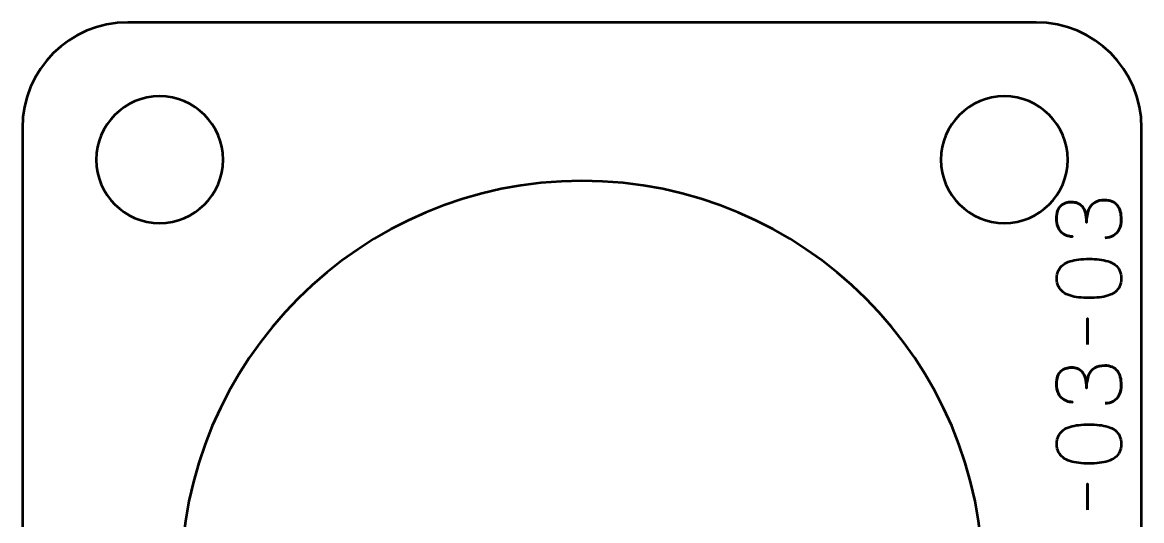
# Model space of a CAD drawing. Header units: centimetres. Extents: x -19.2 to -1.8, y -20.5 to -9.2.
# Drawn here: x -13.15 to -7.85, y -11.56 to -9.2 of the extents above; entities that cross this region are included whole.
import ezdxf

# ---------------------------------------------------------------- set-up
doc = ezdxf.new("R2010")
doc.units = ezdxf.units.CM
doc.header["$MEASUREMENT"] = 0
doc.layers.add('Layer 1', color=7, linetype='Continuous')

msp = doc.modelspace()

# ---------------------------------------------------------------- linework, layer by layer
at = {"layer": 'Layer 1', "lineweight": 53}
for points, knots in [([(-13.15003, -13.99994), (-13.15003, -13.99994), (-13.15003, -9.70007), (-13.15003, -9.70007), (-13.15003, -9.70007), (-13.15003, -9.42293), (-12.92694, -9.19997), (-12.64994, -9.19997), (-12.64994, -9.19997), (-12.64994, -9.19997), (-8.35007, -9.19997), (-8.35007, -9.19997), (-8.35007, -9.19997), (-8.07293, -9.19997), (-7.84997, -9.42293), (-7.84997, -9.70007), (-7.84997, -9.70007), (-7.84997, -9.70007), (-7.84997, -13.99994), (-7.84997, -13.99994), (-7.84997, -13.99994), (-7.84997, -14.27694), (-8.07293, -14.50003), (-8.35007, -14.50003), (-8.35007, -14.50003), (-8.35007, -14.50003), (-12.64994, -14.50003), (-12.64994, -14.50003), (-12.64994, -14.50003), (-12.92694, -14.50003), (-13.15003, -14.27694), (-13.15003, -13.99994)], [0, 0, 0, 0, 0.125, 0.125, 0.125, 0.125, 0.25, 0.25, 0.25, 0.25, 0.375, 0.375, 0.375, 0.375, 0.5, 0.5, 0.5, 0.5, 0.625, 0.625, 0.625, 0.625, 0.75, 0.75, 0.75, 0.75, 0.875, 0.875, 0.875, 0.875, 1, 1, 1, 1]), ([(-12.5, -9.55), (-12.33423, -9.55), (-12.2, -9.68433), (-12.2, -9.85), (-12.2, -9.85), (-12.2, -10.01563), (-12.33423, -10.15), (-12.5, -10.15), (-12.5, -10.15), (-12.66567, -10.15), (-12.80001, -10.01563), (-12.80001, -9.85), (-12.80001, -9.85), (-12.80001, -9.68433), (-12.66567, -9.55), (-12.5, -9.55)], [0, 0, 0, 0, 0.25, 0.25, 0.25, 0.25, 0.5, 0.5, 0.5, 0.5, 0.75, 0.75, 0.75, 0.75, 1, 1, 1, 1]), ([(-8.5, -9.55), (-8.33433, -9.55), (-8.2, -9.68433), (-8.2, -9.85), (-8.2, -9.85), (-8.2, -10.01563), (-8.33433, -10.15), (-8.5, -10.15), (-8.5, -10.15), (-8.66563, -10.15), (-8.8, -10.01563), (-8.8, -9.85), (-8.8, -9.85), (-8.8, -9.68433), (-8.66563, -9.55), (-8.5, -9.55)], [0, 0, 0, 0, 0.25, 0.25, 0.25, 0.25, 0.5, 0.5, 0.5, 0.5, 0.75, 0.75, 0.75, 0.75, 1, 1, 1, 1])]:
    msp.add_open_spline(points, degree=3, knots=knots, dxfattribs=at)
at = {"layer": 'Layer 1', "color": 250, "lineweight": 53}
msp.add_open_spline([(-12.4, -11.85), (-12.4, -10.80082), (-11.54918, -9.95), (-10.5, -9.95), (-10.5, -9.95), (-9.45082, -9.95), (-8.6, -10.80082), (-8.6, -11.85), (-8.6, -11.85), (-8.6, -12.89918), (-9.45082, -13.75), (-10.5, -13.75), (-10.5, -13.75), (-11.54918, -13.75), (-12.4, -12.89918), (-12.4, -11.85)], degree=3, knots=[0, 0, 0, 0, 0.25, 0.25, 0.25, 0.25, 0.5, 0.5, 0.5, 0.5, 0.75, 0.75, 0.75, 0.75, 1, 1, 1, 1], dxfattribs=at)
at = {"layer": 'Layer 1', "color": 30, "lineweight": 53}
for points, knots in [([(-8.0232, -10.2196), (-8.00796, -10.21953), (-7.9947, -10.216), (-7.9832, -10.20902), (-7.9832, -10.20902), (-7.97177, -10.20203), (-7.96281, -10.19208), (-7.95639, -10.1791), (-7.95639, -10.1791), (-7.94997, -10.16612), (-7.94672, -10.15053), (-7.94658, -10.13239), (-7.94658, -10.13239), (-7.94658, -10.11878), (-7.94799, -10.10643), (-7.95095, -10.09521), (-7.95095, -10.09521), (-7.95392, -10.08406), (-7.9585, -10.07447), (-7.96478, -10.06635), (-7.96478, -10.06635), (-7.97106, -10.05824), (-7.97918, -10.05203), (-7.98905, -10.04759), (-7.98905, -10.04759), (-7.999, -10.04321), (-8.01093, -10.04103), (-8.0249, -10.04096), (-8.0249, -10.04096), (-8.04352, -10.04088), (-8.05926, -10.04469), (-8.07203, -10.05224), (-8.07203, -10.05224), (-8.0848, -10.05979), (-8.09439, -10.07151), (-8.10095, -10.08724), (-8.10095, -10.08724), (-8.10752, -10.10297), (-8.11083, -10.12315), (-8.11083, -10.14763), (-8.11083, -10.14763), (-8.11076, -10.12936), (-8.11245, -10.11405), (-8.11591, -10.10156), (-8.11591, -10.10156), (-8.11937, -10.08914), (-8.12424, -10.0792), (-8.13059, -10.07172), (-8.13059, -10.07172), (-8.13687, -10.06424), (-8.14435, -10.05881), (-8.15295, -10.05556), (-8.15295, -10.05556), (-8.16149, -10.05224), (-8.17087, -10.05062), (-8.1811, -10.05069), (-8.1811, -10.05069), (-8.19134, -10.05062), (-8.20079, -10.05203), (-8.20954, -10.05485), (-8.20954, -10.05485), (-8.21829, -10.05761), (-8.22598, -10.06212), (-8.23254, -10.06826), (-8.23254, -10.06826), (-8.2391, -10.0744), (-8.24425, -10.08251), (-8.24792, -10.09246), (-8.24792, -10.09246), (-8.25159, -10.10248), (-8.25342, -10.11469), (-8.25349, -10.12901), (-8.25349, -10.12901), (-8.25342, -10.14326), (-8.25131, -10.15575), (-8.24721, -10.16633), (-8.24721, -10.16633), (-8.24312, -10.17699), (-8.23755, -10.18573), (-8.23042, -10.19279), (-8.23042, -10.19279), (-8.2233, -10.19977), (-8.21518, -10.205), (-8.20601, -10.20845), (-8.20601, -10.20845), (-8.19684, -10.21198), (-8.1871, -10.21367), (-8.17687, -10.21367), (-8.17687, -10.21367), (-8.1871, -10.21367), (-8.19684, -10.21198), (-8.20601, -10.20845), (-8.20601, -10.20845), (-8.21518, -10.205), (-8.2233, -10.19977), (-8.23042, -10.19279), (-8.23042, -10.19279), (-8.23755, -10.18573), (-8.24312, -10.17699), (-8.24721, -10.16633), (-8.24721, -10.16633), (-8.25131, -10.15575), (-8.25342, -10.14326), (-8.25349, -10.12901), (-8.25349, -10.12901), (-8.25342, -10.11469), (-8.25159, -10.10248), (-8.24792, -10.09246), (-8.24792, -10.09246), (-8.24425, -10.08251), (-8.2391, -10.0744), (-8.23254, -10.06826), (-8.23254, -10.06826), (-8.22598, -10.06212), (-8.21829, -10.05761), (-8.20954, -10.05485), (-8.20954, -10.05485), (-8.20079, -10.05203), (-8.19134, -10.05062), (-8.1811, -10.05069), (-8.1811, -10.05069), (-8.17087, -10.05062), (-8.16149, -10.05224), (-8.15295, -10.05556), (-8.15295, -10.05556), (-8.14435, -10.05881), (-8.13687, -10.06424), (-8.13059, -10.07172), (-8.13059, -10.07172), (-8.12424, -10.0792), (-8.11937, -10.08914), (-8.11591, -10.10156), (-8.11591, -10.10156), (-8.11245, -10.11405), (-8.11076, -10.12936), (-8.11083, -10.14763), (-8.11083, -10.14763), (-8.11083, -10.12315), (-8.10752, -10.10297), (-8.10095, -10.08724), (-8.10095, -10.08724), (-8.09439, -10.07151), (-8.0848, -10.05979), (-8.07203, -10.05224), (-8.07203, -10.05224), (-8.05926, -10.04469), (-8.04352, -10.04088), (-8.0249, -10.04096), (-8.0249, -10.04096), (-8.01093, -10.04103), (-7.999, -10.04321), (-7.98905, -10.04759), (-7.98905, -10.04759), (-7.97918, -10.05203), (-7.97106, -10.05824), (-7.96478, -10.06635), (-7.96478, -10.06635), (-7.9585, -10.07447), (-7.95392, -10.08406), (-7.95095, -10.09521), (-7.95095, -10.09521), (-7.94799, -10.10643), (-7.94658, -10.11878), (-7.94658, -10.13239), (-7.94658, -10.13239), (-7.94672, -10.15053), (-7.94997, -10.16612), (-7.95639, -10.1791), (-7.95639, -10.1791), (-7.96281, -10.19208), (-7.97177, -10.20203), (-7.9832, -10.20902), (-7.9832, -10.20902), (-7.9947, -10.216), (-8.00796, -10.21953), (-8.0232, -10.2196)], [0, 0, 0, 0, 0.0227273, 0.0227273, 0.0227273, 0.0227273, 0.0454545, 0.0454545, 0.0454545, 0.0454545, 0.0681818, 0.0681818, 0.0681818, 0.0681818, 0.0909091, 0.0909091, 0.0909091, 0.0909091, 0.1136364, 0.1136364, 0.1136364, 0.1136364, 0.1363636, 0.1363636, 0.1363636, 0.1363636, 0.1590909, 0.1590909, 0.1590909, 0.1590909, 0.1818182, 0.1818182, 0.1818182, 0.1818182, 0.2045455, 0.2045455, 0.2045455, 0.2045455, 0.2272727, 0.2272727, 0.2272727, 0.2272727, 0.25, 0.25, 0.25, 0.25, 0.2727273, 0.2727273, 0.2727273, 0.2727273, 0.2954545, 0.2954545, 0.2954545, 0.2954545, 0.3181818, 0.3181818, 0.3181818, 0.3181818, 0.3409091, 0.3409091, 0.3409091, 0.3409091, 0.3636364, 0.3636364, 0.3636364, 0.3636364, 0.3863636, 0.3863636, 0.3863636, 0.3863636, 0.4090909, 0.4090909, 0.4090909, 0.4090909, 0.4318182, 0.4318182, 0.4318182, 0.4318182, 0.4545455, 0.4545455, 0.4545455, 0.4545455, 0.4772727, 0.4772727, 0.4772727, 0.4772727, 0.5, 0.5, 0.5, 0.5, 0.5227273, 0.5227273, 0.5227273, 0.5227273, 0.5454545, 0.5454545, 0.5454545, 0.5454545, 0.5681818, 0.5681818, 0.5681818, 0.5681818, 0.5909091, 0.5909091, 0.5909091, 0.5909091, 0.6136364, 0.6136364, 0.6136364, 0.6136364, 0.6363636, 0.6363636, 0.6363636, 0.6363636, 0.6590909, 0.6590909, 0.6590909, 0.6590909, 0.6818182, 0.6818182, 0.6818182, 0.6818182, 0.7045455, 0.7045455, 0.7045455, 0.7045455, 0.7272727, 0.7272727, 0.7272727, 0.7272727, 0.75, 0.75, 0.75, 0.75, 0.7727273, 0.7727273, 0.7727273, 0.7727273, 0.7954545, 0.7954545, 0.7954545, 0.7954545, 0.8181818, 0.8181818, 0.8181818, 0.8181818, 0.8409091, 0.8409091, 0.8409091, 0.8409091, 0.8636364, 0.8636364, 0.8636364, 0.8636364, 0.8863636, 0.8863636, 0.8863636, 0.8863636, 0.9090909, 0.9090909, 0.9090909, 0.9090909, 0.9318182, 0.9318182, 0.9318182, 0.9318182, 0.9545455, 0.9545455, 0.9545455, 0.9545455, 0.9772727, 0.9772727, 0.9772727, 0.9772727, 1, 1, 1, 1]), ([(-7.94658, -10.41221), (-7.94665, -10.3974), (-7.94926, -10.38463), (-7.95434, -10.37397), (-7.95434, -10.37397), (-7.95942, -10.36339), (-7.96669, -10.35457), (-7.97593, -10.34752), (-7.97593, -10.34752), (-7.98524, -10.34053), (-7.99625, -10.33503), (-8.00895, -10.33094), (-8.00895, -10.33094), (-8.02165, -10.32691), (-8.03555, -10.32402), (-8.05079, -10.3224), (-8.05079, -10.3224), (-8.06603, -10.3207), (-8.08205, -10.31986), (-8.09898, -10.31993), (-8.09898, -10.31993), (-8.11584, -10.31986), (-8.13186, -10.3207), (-8.14703, -10.3224), (-8.14703, -10.3224), (-8.1622, -10.32402), (-8.17617, -10.32691), (-8.18887, -10.33094), (-8.18887, -10.33094), (-8.2015, -10.33503), (-8.2125, -10.34053), (-8.22189, -10.34752), (-8.22189, -10.34752), (-8.2312, -10.35457), (-8.23847, -10.36339), (-8.24355, -10.37397), (-8.24355, -10.37397), (-8.2487, -10.38463), (-8.25131, -10.3974), (-8.25138, -10.41221), (-8.25138, -10.41221), (-8.25131, -10.42703), (-8.2487, -10.4398), (-8.24355, -10.45046), (-8.24355, -10.45046), (-8.23847, -10.46104), (-8.2312, -10.46986), (-8.22189, -10.47691), (-8.22189, -10.47691), (-8.2125, -10.4839), (-8.2015, -10.4894), (-8.18887, -10.49349), (-8.18887, -10.49349), (-8.17617, -10.49752), (-8.1622, -10.50041), (-8.14703, -10.50203), (-8.14703, -10.50203), (-8.13186, -10.50372), (-8.11584, -10.50457), (-8.09898, -10.5045), (-8.09898, -10.5045), (-8.08205, -10.50457), (-8.06603, -10.50372), (-8.05079, -10.50203), (-8.05079, -10.50203), (-8.03555, -10.50041), (-8.02165, -10.49752), (-8.00895, -10.49349), (-8.00895, -10.49349), (-7.99625, -10.4894), (-7.98524, -10.4839), (-7.97593, -10.47691), (-7.97593, -10.47691), (-7.96669, -10.46986), (-7.95942, -10.46104), (-7.95434, -10.45046), (-7.95434, -10.45046), (-7.94926, -10.4398), (-7.94665, -10.42703), (-7.94658, -10.41221)], [0, 0, 0, 0, 0.05, 0.05, 0.05, 0.05, 0.1, 0.1, 0.1, 0.1, 0.15, 0.15, 0.15, 0.15, 0.2, 0.2, 0.2, 0.2, 0.25, 0.25, 0.25, 0.25, 0.3, 0.3, 0.3, 0.3, 0.35, 0.35, 0.35, 0.35, 0.4, 0.4, 0.4, 0.4, 0.45, 0.45, 0.45, 0.45, 0.5, 0.5, 0.5, 0.5, 0.55, 0.55, 0.55, 0.55, 0.6, 0.6, 0.6, 0.6, 0.65, 0.65, 0.65, 0.65, 0.7, 0.7, 0.7, 0.7, 0.75, 0.75, 0.75, 0.75, 0.8, 0.8, 0.8, 0.8, 0.85, 0.85, 0.85, 0.85, 0.9, 0.9, 0.9, 0.9, 0.95, 0.95, 0.95, 0.95, 1, 1, 1, 1]), ([(-7.94658, -10.41221), (-7.94665, -10.3974), (-7.94926, -10.38463), (-7.95434, -10.37397), (-7.95434, -10.37397), (-7.95942, -10.36339), (-7.96669, -10.35457), (-7.97593, -10.34752), (-7.97593, -10.34752), (-7.98524, -10.34053), (-7.99625, -10.33503), (-8.00895, -10.33094), (-8.00895, -10.33094), (-8.02165, -10.32691), (-8.03555, -10.32402), (-8.05079, -10.3224), (-8.05079, -10.3224), (-8.06603, -10.3207), (-8.08205, -10.31986), (-8.09898, -10.31993), (-8.09898, -10.31993), (-8.11584, -10.31986), (-8.13186, -10.3207), (-8.14703, -10.3224), (-8.14703, -10.3224), (-8.1622, -10.32402), (-8.17617, -10.32691), (-8.18887, -10.33094), (-8.18887, -10.33094), (-8.2015, -10.33503), (-8.2125, -10.34053), (-8.22189, -10.34752), (-8.22189, -10.34752), (-8.2312, -10.35457), (-8.23847, -10.36339), (-8.24355, -10.37397), (-8.24355, -10.37397), (-8.2487, -10.38463), (-8.25131, -10.3974), (-8.25138, -10.41221), (-8.25138, -10.41221), (-8.25131, -10.42703), (-8.2487, -10.4398), (-8.24355, -10.45046), (-8.24355, -10.45046), (-8.23847, -10.46104), (-8.2312, -10.46986), (-8.22189, -10.47691), (-8.22189, -10.47691), (-8.2125, -10.4839), (-8.2015, -10.4894), (-8.18887, -10.49349), (-8.18887, -10.49349), (-8.17617, -10.49752), (-8.1622, -10.50041), (-8.14703, -10.50203), (-8.14703, -10.50203), (-8.13186, -10.50372), (-8.11584, -10.50457), (-8.09898, -10.5045), (-8.09898, -10.5045), (-8.08205, -10.50457), (-8.06603, -10.50372), (-8.05079, -10.50203), (-8.05079, -10.50203), (-8.03555, -10.50041), (-8.02165, -10.49752), (-8.00895, -10.49349), (-8.00895, -10.49349), (-7.99625, -10.4894), (-7.98524, -10.4839), (-7.97593, -10.47691), (-7.97593, -10.47691), (-7.96669, -10.46986), (-7.95942, -10.46104), (-7.95434, -10.45046), (-7.95434, -10.45046), (-7.94926, -10.4398), (-7.94665, -10.42703), (-7.94658, -10.41221)], [0, 0, 0, 0, 0.05, 0.05, 0.05, 0.05, 0.1, 0.1, 0.1, 0.1, 0.15, 0.15, 0.15, 0.15, 0.2, 0.2, 0.2, 0.2, 0.25, 0.25, 0.25, 0.25, 0.3, 0.3, 0.3, 0.3, 0.35, 0.35, 0.35, 0.35, 0.4, 0.4, 0.4, 0.4, 0.45, 0.45, 0.45, 0.45, 0.5, 0.5, 0.5, 0.5, 0.55, 0.55, 0.55, 0.55, 0.6, 0.6, 0.6, 0.6, 0.65, 0.65, 0.65, 0.65, 0.7, 0.7, 0.7, 0.7, 0.75, 0.75, 0.75, 0.75, 0.8, 0.8, 0.8, 0.8, 0.85, 0.85, 0.85, 0.85, 0.9, 0.9, 0.9, 0.9, 0.95, 0.95, 0.95, 0.95, 1, 1, 1, 1]), ([(-8.10618, -10.72463), (-8.10618, -10.72463), (-8.10618, -10.60144), (-8.10618, -10.60144), (-8.10618, -10.60144), (-8.10618, -10.60144), (-8.10618, -10.72463), (-8.10618, -10.72463)], [0, 0, 0, 0, 0.5, 0.5, 0.5, 0.5, 1, 1, 1, 1]), ([(-8.0232, -11.00318), (-8.00796, -11.00311), (-7.9947, -10.99958), (-7.9832, -10.9926), (-7.9832, -10.9926), (-7.97177, -10.98561), (-7.96281, -10.97566), (-7.95639, -10.96268), (-7.95639, -10.96268), (-7.94997, -10.9497), (-7.94672, -10.93411), (-7.94658, -10.91597), (-7.94658, -10.91597), (-7.94658, -10.90236), (-7.94799, -10.89001), (-7.95095, -10.87879), (-7.95095, -10.87879), (-7.95392, -10.86764), (-7.9585, -10.85805), (-7.96478, -10.84993), (-7.96478, -10.84993), (-7.97106, -10.84182), (-7.97918, -10.83561), (-7.98905, -10.83117), (-7.98905, -10.83117), (-7.999, -10.82679), (-8.01093, -10.82461), (-8.0249, -10.82454), (-8.0249, -10.82454), (-8.04352, -10.82446), (-8.05926, -10.82827), (-8.07203, -10.83582), (-8.07203, -10.83582), (-8.0848, -10.84337), (-8.09439, -10.85509), (-8.10095, -10.87082), (-8.10095, -10.87082), (-8.10752, -10.88655), (-8.11083, -10.90673), (-8.11083, -10.93121), (-8.11083, -10.93121), (-8.11076, -10.91294), (-8.11245, -10.89763), (-8.11591, -10.88514), (-8.11591, -10.88514), (-8.11937, -10.87272), (-8.12424, -10.86278), (-8.13059, -10.8553), (-8.13059, -10.8553), (-8.13687, -10.84782), (-8.14435, -10.84239), (-8.15295, -10.83914), (-8.15295, -10.83914), (-8.16149, -10.83582), (-8.17087, -10.8342), (-8.1811, -10.83427), (-8.1811, -10.83427), (-8.19134, -10.8342), (-8.20079, -10.83561), (-8.20954, -10.83843), (-8.20954, -10.83843), (-8.21829, -10.84119), (-8.22598, -10.8457), (-8.23254, -10.85184), (-8.23254, -10.85184), (-8.2391, -10.85798), (-8.24425, -10.86609), (-8.24792, -10.87604), (-8.24792, -10.87604), (-8.25159, -10.88606), (-8.25342, -10.89827), (-8.25349, -10.91259), (-8.25349, -10.91259), (-8.25342, -10.92684), (-8.25131, -10.93933), (-8.24721, -10.94991), (-8.24721, -10.94991), (-8.24312, -10.96057), (-8.23755, -10.96931), (-8.23042, -10.97637), (-8.23042, -10.97637), (-8.2233, -10.98335), (-8.21518, -10.98858), (-8.20601, -10.99203), (-8.20601, -10.99203), (-8.19684, -10.99556), (-8.1871, -10.99725), (-8.17687, -10.99725), (-8.17687, -10.99725), (-8.1871, -10.99725), (-8.19684, -10.99556), (-8.20601, -10.99203), (-8.20601, -10.99203), (-8.21518, -10.98858), (-8.2233, -10.98335), (-8.23042, -10.97637), (-8.23042, -10.97637), (-8.23755, -10.96931), (-8.24312, -10.96057), (-8.24721, -10.94991), (-8.24721, -10.94991), (-8.25131, -10.93933), (-8.25342, -10.92684), (-8.25349, -10.91259), (-8.25349, -10.91259), (-8.25342, -10.89827), (-8.25159, -10.88606), (-8.24792, -10.87604), (-8.24792, -10.87604), (-8.24425, -10.86609), (-8.2391, -10.85798), (-8.23254, -10.85184), (-8.23254, -10.85184), (-8.22598, -10.8457), (-8.21829, -10.84119), (-8.20954, -10.83843), (-8.20954, -10.83843), (-8.20079, -10.83561), (-8.19134, -10.8342), (-8.1811, -10.83427), (-8.1811, -10.83427), (-8.17087, -10.8342), (-8.16149, -10.83582), (-8.15295, -10.83914), (-8.15295, -10.83914), (-8.14435, -10.84239), (-8.13687, -10.84782), (-8.13059, -10.8553), (-8.13059, -10.8553), (-8.12424, -10.86278), (-8.11937, -10.87272), (-8.11591, -10.88514), (-8.11591, -10.88514), (-8.11245, -10.89763), (-8.11076, -10.91294), (-8.11083, -10.93121), (-8.11083, -10.93121), (-8.11083, -10.90673), (-8.10752, -10.88655), (-8.10095, -10.87082), (-8.10095, -10.87082), (-8.09439, -10.85509), (-8.0848, -10.84337), (-8.07203, -10.83582), (-8.07203, -10.83582), (-8.05926, -10.82827), (-8.04352, -10.82446), (-8.0249, -10.82454), (-8.0249, -10.82454), (-8.01093, -10.82461), (-7.999, -10.82679), (-7.98905, -10.83117), (-7.98905, -10.83117), (-7.97918, -10.83561), (-7.97106, -10.84182), (-7.96478, -10.84993), (-7.96478, -10.84993), (-7.9585, -10.85805), (-7.95392, -10.86764), (-7.95095, -10.87879), (-7.95095, -10.87879), (-7.94799, -10.89001), (-7.94658, -10.90236), (-7.94658, -10.91597), (-7.94658, -10.91597), (-7.94672, -10.93411), (-7.94997, -10.9497), (-7.95639, -10.96268), (-7.95639, -10.96268), (-7.96281, -10.97566), (-7.97177, -10.98561), (-7.9832, -10.9926), (-7.9832, -10.9926), (-7.9947, -10.99958), (-8.00796, -11.00311), (-8.0232, -11.00318)], [0, 0, 0, 0, 0.0227273, 0.0227273, 0.0227273, 0.0227273, 0.0454545, 0.0454545, 0.0454545, 0.0454545, 0.0681818, 0.0681818, 0.0681818, 0.0681818, 0.0909091, 0.0909091, 0.0909091, 0.0909091, 0.1136364, 0.1136364, 0.1136364, 0.1136364, 0.1363636, 0.1363636, 0.1363636, 0.1363636, 0.1590909, 0.1590909, 0.1590909, 0.1590909, 0.1818182, 0.1818182, 0.1818182, 0.1818182, 0.2045455, 0.2045455, 0.2045455, 0.2045455, 0.2272727, 0.2272727, 0.2272727, 0.2272727, 0.25, 0.25, 0.25, 0.25, 0.2727273, 0.2727273, 0.2727273, 0.2727273, 0.2954545, 0.2954545, 0.2954545, 0.2954545, 0.3181818, 0.3181818, 0.3181818, 0.3181818, 0.3409091, 0.3409091, 0.3409091, 0.3409091, 0.3636364, 0.3636364, 0.3636364, 0.3636364, 0.3863636, 0.3863636, 0.3863636, 0.3863636, 0.4090909, 0.4090909, 0.4090909, 0.4090909, 0.4318182, 0.4318182, 0.4318182, 0.4318182, 0.4545455, 0.4545455, 0.4545455, 0.4545455, 0.4772727, 0.4772727, 0.4772727, 0.4772727, 0.5, 0.5, 0.5, 0.5, 0.5227273, 0.5227273, 0.5227273, 0.5227273, 0.5454545, 0.5454545, 0.5454545, 0.5454545, 0.5681818, 0.5681818, 0.5681818, 0.5681818, 0.5909091, 0.5909091, 0.5909091, 0.5909091, 0.6136364, 0.6136364, 0.6136364, 0.6136364, 0.6363636, 0.6363636, 0.6363636, 0.6363636, 0.6590909, 0.6590909, 0.6590909, 0.6590909, 0.6818182, 0.6818182, 0.6818182, 0.6818182, 0.7045455, 0.7045455, 0.7045455, 0.7045455, 0.7272727, 0.7272727, 0.7272727, 0.7272727, 0.75, 0.75, 0.75, 0.75, 0.7727273, 0.7727273, 0.7727273, 0.7727273, 0.7954545, 0.7954545, 0.7954545, 0.7954545, 0.8181818, 0.8181818, 0.8181818, 0.8181818, 0.8409091, 0.8409091, 0.8409091, 0.8409091, 0.8636364, 0.8636364, 0.8636364, 0.8636364, 0.8863636, 0.8863636, 0.8863636, 0.8863636, 0.9090909, 0.9090909, 0.9090909, 0.9090909, 0.9318182, 0.9318182, 0.9318182, 0.9318182, 0.9545455, 0.9545455, 0.9545455, 0.9545455, 0.9772727, 0.9772727, 0.9772727, 0.9772727, 1, 1, 1, 1]), ([(-7.94658, -11.19579), (-7.94665, -11.18098), (-7.94926, -11.16821), (-7.95434, -11.15755), (-7.95434, -11.15755), (-7.95942, -11.14697), (-7.96669, -11.13815), (-7.97593, -11.1311), (-7.97593, -11.1311), (-7.98524, -11.12411), (-7.99625, -11.11861), (-8.00895, -11.11452), (-8.00895, -11.11452), (-8.02165, -11.11049), (-8.03555, -11.1076), (-8.05079, -11.10598), (-8.05079, -11.10598), (-8.06603, -11.10428), (-8.08205, -11.10344), (-8.09898, -11.10351), (-8.09898, -11.10351), (-8.11584, -11.10344), (-8.13186, -11.10428), (-8.14703, -11.10598), (-8.14703, -11.10598), (-8.1622, -11.1076), (-8.17617, -11.11049), (-8.18887, -11.11452), (-8.18887, -11.11452), (-8.2015, -11.11861), (-8.2125, -11.12411), (-8.22189, -11.1311), (-8.22189, -11.1311), (-8.2312, -11.13815), (-8.23847, -11.14697), (-8.24355, -11.15755), (-8.24355, -11.15755), (-8.2487, -11.16821), (-8.25131, -11.18098), (-8.25138, -11.19579), (-8.25138, -11.19579), (-8.25131, -11.21061), (-8.2487, -11.22338), (-8.24355, -11.23404), (-8.24355, -11.23404), (-8.23847, -11.24462), (-8.2312, -11.25344), (-8.22189, -11.26049), (-8.22189, -11.26049), (-8.2125, -11.26748), (-8.2015, -11.27298), (-8.18887, -11.27707), (-8.18887, -11.27707), (-8.17617, -11.2811), (-8.1622, -11.28399), (-8.14703, -11.28561), (-8.14703, -11.28561), (-8.13186, -11.2873), (-8.11584, -11.28815), (-8.09898, -11.28808), (-8.09898, -11.28808), (-8.08205, -11.28815), (-8.06603, -11.2873), (-8.05079, -11.28561), (-8.05079, -11.28561), (-8.03555, -11.28399), (-8.02165, -11.2811), (-8.00895, -11.27707), (-8.00895, -11.27707), (-7.99625, -11.27298), (-7.98524, -11.26748), (-7.97593, -11.26049), (-7.97593, -11.26049), (-7.96669, -11.25344), (-7.95942, -11.24462), (-7.95434, -11.23404), (-7.95434, -11.23404), (-7.94926, -11.22338), (-7.94665, -11.21061), (-7.94658, -11.19579)], [0, 0, 0, 0, 0.05, 0.05, 0.05, 0.05, 0.1, 0.1, 0.1, 0.1, 0.15, 0.15, 0.15, 0.15, 0.2, 0.2, 0.2, 0.2, 0.25, 0.25, 0.25, 0.25, 0.3, 0.3, 0.3, 0.3, 0.35, 0.35, 0.35, 0.35, 0.4, 0.4, 0.4, 0.4, 0.45, 0.45, 0.45, 0.45, 0.5, 0.5, 0.5, 0.5, 0.55, 0.55, 0.55, 0.55, 0.6, 0.6, 0.6, 0.6, 0.65, 0.65, 0.65, 0.65, 0.7, 0.7, 0.7, 0.7, 0.75, 0.75, 0.75, 0.75, 0.8, 0.8, 0.8, 0.8, 0.85, 0.85, 0.85, 0.85, 0.9, 0.9, 0.9, 0.9, 0.95, 0.95, 0.95, 0.95, 1, 1, 1, 1]), ([(-7.94658, -11.19579), (-7.94665, -11.18098), (-7.94926, -11.16821), (-7.95434, -11.15755), (-7.95434, -11.15755), (-7.95942, -11.14697), (-7.96669, -11.13815), (-7.97593, -11.1311), (-7.97593, -11.1311), (-7.98524, -11.12411), (-7.99625, -11.11861), (-8.00895, -11.11452), (-8.00895, -11.11452), (-8.02165, -11.11049), (-8.03555, -11.1076), (-8.05079, -11.10598), (-8.05079, -11.10598), (-8.06603, -11.10428), (-8.08205, -11.10344), (-8.09898, -11.10351), (-8.09898, -11.10351), (-8.11584, -11.10344), (-8.13186, -11.10428), (-8.14703, -11.10598), (-8.14703, -11.10598), (-8.1622, -11.1076), (-8.17617, -11.11049), (-8.18887, -11.11452), (-8.18887, -11.11452), (-8.2015, -11.11861), (-8.2125, -11.12411), (-8.22189, -11.1311), (-8.22189, -11.1311), (-8.2312, -11.13815), (-8.23847, -11.14697), (-8.24355, -11.15755), (-8.24355, -11.15755), (-8.2487, -11.16821), (-8.25131, -11.18098), (-8.25138, -11.19579), (-8.25138, -11.19579), (-8.25131, -11.21061), (-8.2487, -11.22338), (-8.24355, -11.23404), (-8.24355, -11.23404), (-8.23847, -11.24462), (-8.2312, -11.25344), (-8.22189, -11.26049), (-8.22189, -11.26049), (-8.2125, -11.26748), (-8.2015, -11.27298), (-8.18887, -11.27707), (-8.18887, -11.27707), (-8.17617, -11.2811), (-8.1622, -11.28399), (-8.14703, -11.28561), (-8.14703, -11.28561), (-8.13186, -11.2873), (-8.11584, -11.28815), (-8.09898, -11.28808), (-8.09898, -11.28808), (-8.08205, -11.28815), (-8.06603, -11.2873), (-8.05079, -11.28561), (-8.05079, -11.28561), (-8.03555, -11.28399), (-8.02165, -11.2811), (-8.00895, -11.27707), (-8.00895, -11.27707), (-7.99625, -11.27298), (-7.98524, -11.26748), (-7.97593, -11.26049), (-7.97593, -11.26049), (-7.96669, -11.25344), (-7.95942, -11.24462), (-7.95434, -11.23404), (-7.95434, -11.23404), (-7.94926, -11.22338), (-7.94665, -11.21061), (-7.94658, -11.19579)], [0, 0, 0, 0, 0.05, 0.05, 0.05, 0.05, 0.1, 0.1, 0.1, 0.1, 0.15, 0.15, 0.15, 0.15, 0.2, 0.2, 0.2, 0.2, 0.25, 0.25, 0.25, 0.25, 0.3, 0.3, 0.3, 0.3, 0.35, 0.35, 0.35, 0.35, 0.4, 0.4, 0.4, 0.4, 0.45, 0.45, 0.45, 0.45, 0.5, 0.5, 0.5, 0.5, 0.55, 0.55, 0.55, 0.55, 0.6, 0.6, 0.6, 0.6, 0.65, 0.65, 0.65, 0.65, 0.7, 0.7, 0.7, 0.7, 0.75, 0.75, 0.75, 0.75, 0.8, 0.8, 0.8, 0.8, 0.85, 0.85, 0.85, 0.85, 0.9, 0.9, 0.9, 0.9, 0.95, 0.95, 0.95, 0.95, 1, 1, 1, 1]), ([(-8.10618, -11.50821), (-8.10618, -11.50821), (-8.10618, -11.38502), (-8.10618, -11.38502), (-8.10618, -11.38502), (-8.10618, -11.38502), (-8.10618, -11.50821), (-8.10618, -11.50821)], [0, 0, 0, 0, 0.5, 0.5, 0.5, 0.5, 1, 1, 1, 1])]:
    msp.add_open_spline(points, degree=3, knots=knots, dxfattribs=at)

doc.saveas('drawing.dxf')
